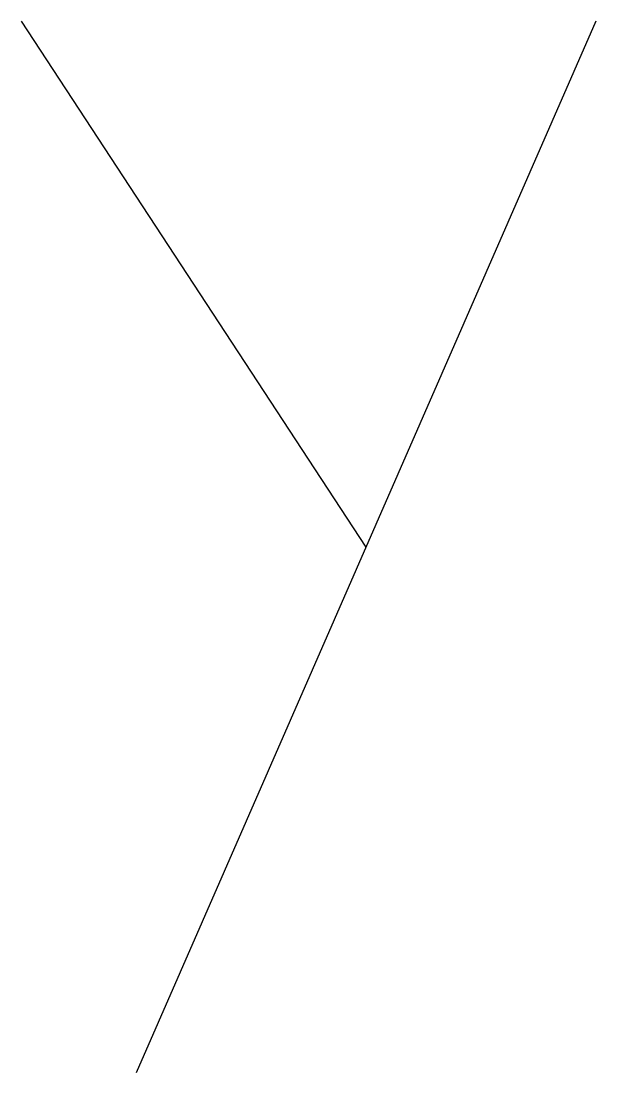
# Model space of a CAD drawing. Header units: millimetres. Extents: x 0 to 4.37, y -8 to 0.
import ezdxf

# ---------------------------------------------------------------- set-up
doc = ezdxf.new("R2010")
doc.units = ezdxf.units.MM
doc.layers.get('0').update_dxf_attribs({"lineweight": 25})

msp = doc.modelspace()

# ---------------------------------------------------------------- linework, layer by layer
at = {"lineweight": -2}
for p, q in [((0, 0), (2.625, -4)), ((4.375, 0), (0.875, -8))]:
    msp.add_line(p, q, dxfattribs=at)

doc.saveas('drawing.dxf')
